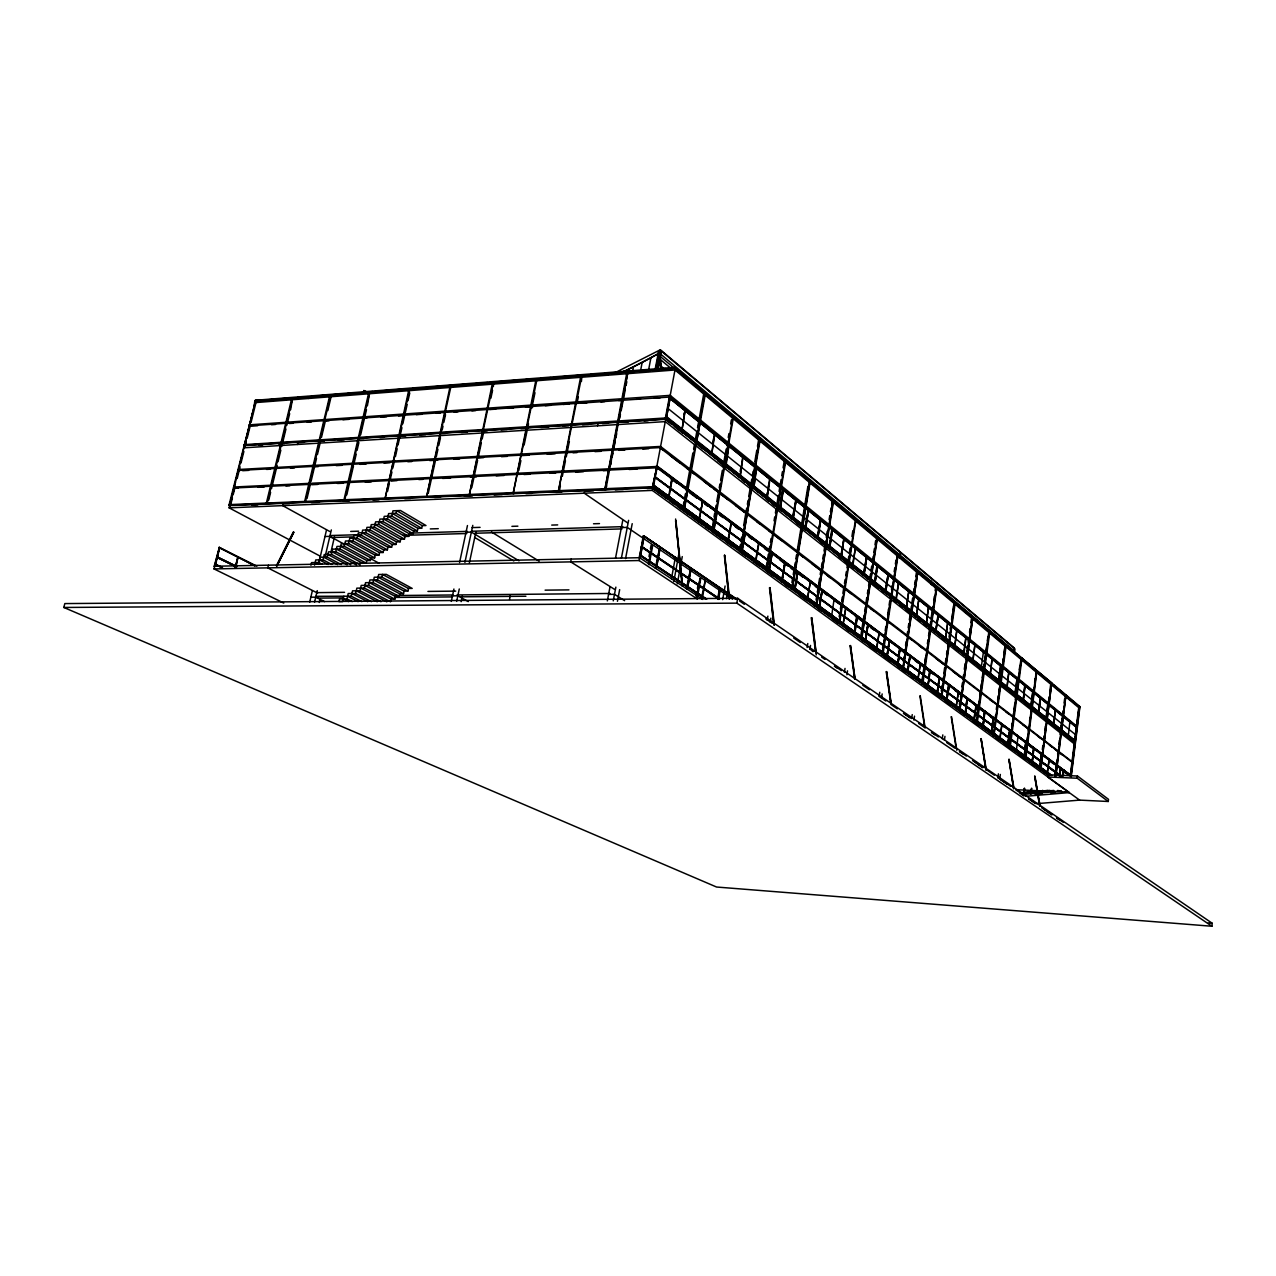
<?xml version="1.0" encoding="UTF-8"?>
<svg xmlns="http://www.w3.org/2000/svg" width="1276" height="1276" viewBox="0 0 1276 1276"><rect width="100%" height="100%" fill="white"/><g stroke="black" fill="none" stroke-linecap="round" stroke-linejoin="round"><path stroke-width="1.5" d="M1211.897 926.248L1212.2 923.25L737.672 598.284L64.837 603.58L63.8 607.456L716.554 887.027L1211.897 926.248L736.826 603.133L63.8 607.456M1108.254 801.487L1108.509 799.35L1077.47 776.015L1047.963 774.787L1047.692 776.988L1079.624 800.116L1108.254 801.487L1077.199 778.216L1047.692 776.988M1077.199 778.216L1077.47 776.015M1062.876 775.696L1063.402 770.018L1063.339 775.712M1063.163 775.585L1063.865 770.034M1068.219 736.731L1069.878 721.977M1070.42 774.484L1078.603 708.563M1053.944 685.34L1079.655 707.079L675.339 368.126L255.551 400.999M1070.708 774.692L1079.289 706.234L1070.963 774.596M1071.027 775.633L657.156 466.059L652.371 487.368L657.156 466.059M677.939 370.152L674.988 367.695L1079.735 706.425L1070.963 776.446L657.012 467.782L233.604 488.022L238.325 488.245M1071.25 776.669L1079.911 706.872L1078.842 706.617L1079.911 706.872M1054.726 775.792L1056.767 764.739M1054.901 775.92L1056.305 764.723M1056.384 763.989L1056.879 760.049M1057.629 754.148L1058.123 750.208M1058.873 744.307L1059.367 740.367M1060.117 734.466L1062.892 716.315M1062.589 714.783L1063.099 710.844M1064.088 702.964L1064.583 699.025M1055.188 775.808L1056.608 764.611M1060.659 732.727L1062.717 716.171L1060.388 730.893L1061.441 730.925M1055.364 775.936L1065.62 695.213M1055.683 775.84L1065.986 694.894L1055.986 776.047M1059.431 777.212L1060.42 767.801L1059.893 777.228M1059.718 777.1L1060.771 768.12M1041.407 753.606L1039.462 768.774L1040.737 768.934M1045.794 719.361L1047.724 704.4M1039.924 768.79L1041.695 753.478M1042.317 749.602L1042.811 745.694M1043.577 739.825L1044.071 735.917M1044.821 730.063L1045.331 726.156M1046.081 720.286L1049.095 696.84M1049.845 690.986L1050.595 685.116M1040.068 768.902L1040.658 769.619L1051.775 682.963L1006.78 645.8M1040.355 769.269L1051.392 683.298M1040.61 769.173L1039.812 769.141L1040.913 769.396L1051.647 683.17M1042.173 793.927L1042.636 790.322M1047.006 774.261L1049.207 759.092L1047.293 774.149M1053.242 725.246L1055.427 710.269L1053.705 725.262M1023.543 793.736L1024.245 788.361M1023.719 793.847L1024.421 788.488M1023.926 795.666L1024.676 788.393M1031.774 763.176L1034.214 747.911M1040.179 698.291L1038.217 713.38L1040.466 698.147M1031.837 788.377L1030.673 793.8L1031.391 788.345M1031.12 793.832L1031.423 790.067M1025.154 685.738L1023.129 701.082L1024.963 685.595M1018.025 736.156L1016.254 751.58M1024.676 685.738L1023.129 701.082M1023.942 757.481L1025.952 742.074M1030.514 707.271L1032.794 691.927L1030.976 707.287M1024.229 757.37L1026.239 741.946M1025.713 750.4L1027.499 736.81M1028.249 730.989L1028.759 727.113M1029.525 721.291L1030.035 717.399M1030.785 711.577L1031.55 705.756M1032.061 701.88L1032.571 697.988M1033.321 692.166L1033.831 688.29M1034.597 682.469L1035.107 678.593M1036.957 671.304L1036.383 670.618L1024.883 758.63L1025.649 757.96M1025.266 758.295L1036.67 670.953M1025.521 758.183L1024.708 758.167L1025.84 758.423L1036.925 670.825M999.698 779.317L1000.352 774.452M1014.659 694.75L1017.004 679.151L1015.138 694.75M1021.677 658.049L1020.864 658.049L1021.996 658.32L1010.209 747.05L1009.061 746.795L1009.587 742.839M1010.369 736.922L1010.895 732.982M1011.677 727.065L1012.203 723.125M1013 717.208L1013.511 713.268M1014.037 709.312L1014.835 703.411M1015.361 699.455L1015.871 695.516M1016.669 689.598L1017.45 683.681M1017.977 679.741L1018.503 675.801M1019.285 669.884L1019.811 665.928M1012.378 749.538L1009.252 747.273L1010.034 746.572M1021.725 658.528L1021.135 657.826L1009.252 747.273M1009.635 746.923L1021.438 658.177M993.908 727.16L994.435 723.237M994.977 719.313L995.503 715.405M996.301 709.52L996.827 705.596M997.625 699.711L998.151 695.787M998.693 691.863L999.22 687.939M1000.017 682.07L1000.815 676.184M1001.341 672.261L1001.867 668.337M1002.665 662.451L1003.207 658.528M1004.005 652.658L1004.531 648.734M993.43 735.135L1005.648 644.954M993.733 735.518L1005.344 644.587L1005.935 645.305M993.829 734.785L993.031 735.486L994.02 735.279L1006.222 645.098L1005.057 644.811L1006.222 645.098M999.587 739.793L1002.011 723.843L999.874 739.665M1008.598 672.723L1006.987 688.322M1006.796 688.163L1008.901 672.58M997.864 777.722L998.39 773.814M982.584 727.432L984.785 711.354M991.93 659.229L990.256 675.084M982.871 727.288L985.088 711.21M990.048 674.924L992.218 659.07M991.165 733.668L993.334 717.718M998.215 681.751L1000.639 665.881L998.693 681.767M991.452 733.54L993.621 717.59M973.843 721.068L976.379 704.719L974.13 720.94M981.148 668.273L983.365 652.291M977.113 714.975L978.995 701.322M979.793 695.468L980.335 691.56M980.877 687.668L981.419 683.761M982.217 677.907L982.759 674.015M983.302 670.107L984.099 664.254M984.913 658.4L986.523 646.693M987.337 640.839L987.879 636.931M979.059 707.861L979.17 707.127M976.634 722.918L989.267 631.237M976.379 723.045L977.225 723.061L989.873 631.381L988.868 631.588L1003.765 644.061M959.392 704.272L959.935 700.38M960.493 696.505L961.035 692.613M961.849 686.791L962.407 682.899M962.949 679.023L963.492 675.132M964.305 669.31L965.135 663.472M965.677 659.596L966.219 655.705M966.777 651.813L967.591 645.991M968.133 642.099L968.675 638.223M969.505 632.386L970.047 628.51M970.861 622.672L971.419 618.796M960.987 694.894L961.801 694.176L960.987 694.894L954.974 690.428M966.315 657.028L967.128 656.295L966.315 657.028L975.677 664.429M968.803 639.356L969.616 638.622L968.803 639.356L964.353 635.751M958.946 710.365L959.807 710.381L972.902 617.153L971.881 617.361L919.932 573.004M959.185 710.238L972.296 616.994M959.807 710.381L972.902 617.153M964.927 714.592L967.224 698.243M965.214 714.448L967.511 698.084M972.663 661.175L974.912 645.05L972.87 661.335M954.799 647.06L956.633 630.647M942.262 738.82L942.82 734.896M944.399 740.271L944.958 736.364M955.852 707.989L958.467 691.337L956.139 707.845M963.428 654.253L965.725 638M966.012 637.825L963.922 654.269M945.293 639.531L947.669 622.975L945.516 639.707M941.289 691.114L942.119 685.308M942.677 681.432L943.219 677.572M943.777 673.696L944.607 667.89M945.165 664.014L945.995 658.209M946.553 654.333L947.111 650.473M947.669 646.597L948.227 642.721M949.057 636.915L949.615 633.04M950.157 629.18L950.716 625.304M951.545 619.498L952.39 613.692M952.933 609.816L953.491 605.94M954.974 602.591L954.352 601.857L955.277 602.384L941.704 697.222L940.763 696.68M948.467 642.945L949.296 642.195L948.467 642.945L951.449 645.289M941.082 697.079L954.671 602.224M954.592 646.884L956.92 630.472M927.492 687.381L930.475 670.442M937.94 615.51L935.515 632.21L938.227 615.319M911.67 718.548L912.244 714.608M917.667 680.236L920.459 662.962L917.954 680.076M928.306 607.711L926.36 624.554M926.121 624.379L928.593 607.52M913.935 720.095L914.509 716.155M922.197 679.295L923.92 667.476M924.781 661.574L925.355 657.634M927.381 643.838L927.955 639.898M928.529 635.958L930.539 622.178M931.113 618.238L932.852 606.419M933.713 600.518L934.287 596.578M935.148 590.66L935.723 586.721L936.775 586.497L921.83 683.761M924.94 667.507L925.052 666.742M922.261 683.378L936.361 586.88M922.006 683.521L922.899 683.537L936.983 587.04L936.105 587.056M902.244 669.533L903.105 668.752L902.244 669.533L905.258 671.734M904.716 652.977L905.577 652.195L904.716 652.977L907.715 655.21M903.328 669.31L902.02 668.991L903.328 669.31L917.97 571.09L916.886 571.313L912.436 566.719M902.674 669.15L917.316 570.93M902.914 669.007L917.97 571.09M916.248 616.563L918.768 599.56L916.487 616.755M897.395 665.498L899.995 648.064M897.666 665.322L900.282 647.889M906.167 608.604L908.735 591.442L906.407 608.78M903.201 661.127L903.775 657.204M904.365 653.28L904.955 649.34M905.545 645.417L906.12 641.493M906.997 635.592L907.587 631.668M908.177 627.744L908.767 623.805M909.341 619.881L910.235 613.979M910.809 610.056L911.399 606.132M911.989 602.192L912.579 598.269M913.153 594.345L914.031 588.443M914.621 584.52L915.211 580.596M915.801 576.656L916.375 572.733M882.529 648.288L883.12 644.364M885.209 630.631L885.799 626.723M887.602 614.952L888.495 609.067M889.085 605.143L889.691 601.219M890.281 597.312L890.887 593.388M891.477 589.464L892.083 585.54M894.173 571.808L894.763 567.884M895.369 563.976L895.959 560.052M894.253 578.283L894.364 577.486M901.653 558.553L897.203 553.943L900.25 556.495M882.29 654.333L897.522 554.326M882.051 654.476L882.96 654.492L898.176 554.502L897.076 554.725M899.325 557.835L899.915 553.928L900.617 554.518M879.164 696.186L879.754 692.262M895.608 600.661L898.511 583.148L896.135 600.661M881.572 697.828L882.163 693.921M876.261 650.122L879.26 632.194L876.532 649.947M885.385 592.16L888.064 574.678L884.858 592.16L885.64 592.351L888.303 574.886L885.64 592.351M860.981 634.81L862.815 623.055M863.421 619.147L864.027 615.223M864.649 611.3L865.256 607.392M865.862 603.468L866.771 597.599M867.393 593.675L867.999 589.767M868.605 585.844L869.211 581.92M869.817 578.012L870.439 574.088M871.045 570.181L871.652 566.257M872.561 560.387L873.183 556.464M873.789 552.556L874.395 548.632M875.001 544.708L875.607 540.801M863.645 641.509L860.742 638.479M864.059 622.13L864.187 621.3M878.67 587.821L869.722 580.755L870.615 579.942M861.061 638.893L876.899 537.052M861.38 639.308L877.346 536.638L876.229 536.877L877.569 537.228L861.747 639.053L860.614 639.292M877.106 566.257L874.921 583.882L877.649 566.241L876.851 566.05L874.124 583.69L874.921 583.882M874.666 583.674L877.394 566.05M844.425 672.308L845.031 668.417M846.897 674.781L847.519 670.841M854.218 634.108L857.041 616.021M854.489 633.917L857.328 615.814M863.708 575.013L866.5 557.213L863.166 575.029L863.964 575.221L866.755 557.421L863.964 575.221M839.161 616.755L839.783 612.831M840.405 608.923L841.028 604.999M841.65 601.092L842.272 597.168M842.894 593.26L843.835 587.391M844.457 583.467L845.079 579.559M845.701 575.635L846.323 571.728M846.945 567.804L847.567 563.896M848.189 559.973L848.811 556.065M849.433 552.141L850.055 548.233M851.921 536.494L852.847 530.609M838.476 623.214L839.385 622.369L838.476 623.214L832.303 618.732M847.95 563.561L848.859 562.716L847.95 563.561L844.919 561.169M838.922 622.8L855.654 518.838L854.729 518.869M855.733 519.444L855.095 518.646M839.624 622.959L838.22 622.624L839.624 622.959L856.1 519.22L854.968 519.46M845.717 607.567L842.83 625.83L846.004 607.36M852.24 566.385L855.367 548.202L852.783 566.385M841.347 557.341L840.533 557.134L843.994 538.982L841.347 557.341L843.707 539.222M807.134 647.474L807.772 643.535M816.066 599.943L816.688 596.036M817.326 592.112L817.964 588.204M818.602 584.28L819.559 578.411M820.197 574.487L820.835 570.579M821.473 566.656L822.111 562.748M822.749 558.824L823.387 554.916M824.025 550.993L825.604 541.199M826.242 537.292L827.199 531.406M829.113 519.667L829.751 515.743M830.389 511.835L831.027 507.912M831.665 504.004L832.287 500.08L833.244 500.048L816.544 606.164L833.707 500.447L832.67 499.857L833.324 500.655M818.251 588.587L819.192 587.726L818.251 588.587L815.252 586.338M828.491 525.584L829.416 524.723L828.491 525.584L831.505 528.025M815.827 605.988L833.005 500.256M809.893 649.356L810.531 645.433M832.096 529.811L829.671 548.106L832.638 529.795L831.808 529.588L828.842 547.898L829.671 548.106M829.4 547.882L832.367 529.572M807.15 599.895L810.499 580.851L807.421 599.672M817.453 538.44L820.484 519.938L816.895 538.456L817.725 538.663L820.755 520.161L817.725 538.663M791.694 588.443L809.606 480.653M792.013 588.874L810.085 480.223L809.383 480.877M792.173 588.013L791.216 588.89L792.428 588.635L810.34 480.845L809.144 481.1L803.035 475.98M805.236 528.774L808.33 510.097L804.662 528.79L805.523 529.014L808.617 510.32L805.523 529.014M792.731 518.901L795.889 500.017L792.173 518.917L793.034 519.125L796.192 500.256L793.034 519.125M791.933 582.382L792.587 578.459M793.241 574.551L793.879 570.627M794.533 566.703L795.187 562.78M795.841 558.872L796.495 554.948M797.149 551.025L807.899 486.347M795.044 570.675L794.246 570.691L795.187 569.814M809.144 481.1L809.287 480.255M767.227 620.072L767.881 616.133M770.194 622.098L770.864 618.174M766.366 565.986L767.035 562.062M767.705 558.138L768.375 554.215M769.045 550.275L769.715 546.351M770.385 542.428L771.055 538.504M774.053 520.831L774.723 516.908M775.393 512.984L776.063 509.06M776.733 505.136L778.408 495.311M779.078 491.388L779.748 487.464M780.418 483.54L781.072 479.616M781.741 475.677L782.411 471.753M783.081 467.829L784.421 459.982L785.394 459.934L766.461 570.101M785.49 460.588L784.836 459.759L789.413 463.603M766.238 570.292L767.211 570.292L785.904 460.365L784.692 460.62L790.801 465.74M782.922 489.984L780.242 509.028L783.48 489.968L782.619 489.745L779.381 508.805L780.242 509.028M779.939 508.789L783.177 489.729M767.275 492.68L766.286 498.453L767.163 498.693L769.906 479.457M767.945 488.836L768.599 484.976M766.86 498.438L769.587 479.202M739.601 548.776L740.287 544.9M740.957 541.04L741.627 537.164M743.653 525.568L746.699 508.167M747.369 504.291L748.039 500.431M748.709 496.555L751.755 479.154M752.425 475.278L753.095 471.418M754.786 461.752L756.812 450.141M757.481 446.281L758.837 438.545L759.826 438.497L740.83 551.088L760.368 438.944L759.38 438.992M739.554 551.36L740.543 550.435L739.554 551.36L745.774 555.873M740.048 550.897L759.603 438.737M743.86 539.684L744.801 534.277M753.893 482.041L754.579 478.149M755.248 474.257L755.934 470.365M756.588 468.675L753.781 488.102L756.269 468.42M736.826 603.133L737.672 598.284M717.622 599.162L719.584 588.045L720.509 588.268L718.563 599.385M728.325 538.488L728.963 534.851M740.112 471.657L740.734 468.085M717.973 599.401L719.935 588.268M718.213 599.162L720.174 588.045M742.951 457.637L740.064 477.256L742.632 457.366M722.695 599.624L725.087 586.003M726.459 598.667L728.181 588.858M696.026 596.179L696.728 592.271M697.43 588.364L698.131 584.456M697.143 594.409L699.934 578.778M696.983 596.179L700.141 578.57M697.19 598.492L700.683 578.953M712.375 530.768L733.046 416.04L732.041 416.104L733.62 416.518L713.172 530.976L712.168 531.007L713.316 520.879M714.002 516.987L714.704 513.111M715.389 509.236L716.091 505.344M716.777 501.468L718.516 491.77M719.217 487.895L719.903 484.003M720.605 480.127L722.328 470.429M723.029 466.553L726.156 449.088M726.841 445.212L727.543 441.321M728.229 437.445L728.931 433.569M730.654 423.871L731.355 419.979M711.864 531.247L712.885 530.306L711.864 531.247L722.631 539.062M701.385 598.747L705.66 578.124L702.326 598.97M715.661 518.838L716.315 515.153M725.438 466.187L728.995 446.329M699.009 519.173L699.695 515.456M700.365 511.74L701.034 508.023M701.704 504.307L702.98 500.559L698.674 521.039M713.013 441.767L713.683 438.115M687.014 588.794L690.794 567.948L686.424 588.81L687.381 589.034L691.145 568.203L687.381 589.034M714.688 434.749L711.641 454.782L714.337 434.462M698.498 426.184L699.216 422.292M683.346 509.666L704.99 392.514L703.969 392.577L697.541 427.651M683.697 510.129L683.011 509.204M685.005 502.585L685.706 498.82M687.477 489.426L686.456 490.399M696.026 442.852L696.186 441.927M698.993 426.28L700.269 422.547M705.118 393.215L704.432 392.37L710.349 397.315M671.431 578.857L675.291 557.787M696.297 443.155L700.014 422.866M673.808 581.553L678.8 554.215M677.285 583.85L682.261 556.591M683.952 501.675L682.532 509.459L684.175 509.874M684.67 497.768L685.387 493.876M686.105 489.984L692.884 452.964M693.602 449.072L694.319 445.18M695.037 441.289L696.824 431.543M648.495 564.375L652.132 544.932M649.101 564.789L652.722 545.346M669.613 491.276L670.315 487.48M671.032 483.684L671.734 479.872M683.936 414.142L685.228 410.378L681.783 431.176L684.989 410.712M655.944 568.155L659.899 546.846L655.322 568.171L656.311 568.41L660.266 547.101L656.311 568.41M702.757 599.449L639.18 557.452L643.854 535.872M1074.823 742.297L665.306 418.656L669.214 397.937L1076.992 727.543M704.527 598.588L639.914 554.932L706.792 599.13M718.93 599.273L641.493 546.495L719.52 598.715M735.566 599.226L643.535 535.729L736.156 598.683M656.358 466.234L657.331 466.49L653.073 488.309L652.658 486.682L229.489 504.626L230.238 505.025M1049.733 774.644L653.089 484.912L1051.791 775.425M1060.101 775.872L654.652 476.634L1062.158 776.653M238.213 469.807L238.006 470.637L238.181 469.504L660.234 446.44L659.915 447.748L1072.606 762.617M245.088 445.053L244.338 444.622L665.594 417.97L665.274 419.294L671.256 424.015M665.913 416.821L1075.333 740.862L666.024 416.247M667.555 408.145L1075.7 734.785M669.9 398.319L1076.609 727.543M249.251 425.163L249.059 425.993L249.235 424.844L669.852 395.369L669.533 396.676L1076.577 726.746M255.79 401.382L255.312 400.281L675.132 367.297L674.813 368.62L675.674 368.557M697.27 598.97L639.116 560.531L643.232 535.888M1017.307 789.764L1068.778 792.125L652.323 490.399L675.339 368.126M643.423 536.319L644.236 536.143L640.169 557.692L644.045 535.713M245.04 445.436L244.147 445.228L666.279 418.911L670.012 397.761M660.649 448.067L660.968 446.76L660.091 446.807M669.709 395.735L670.57 395.688L670.267 396.995L248.995 425.833L257.656 425.721M675.546 368.939L675.849 367.632M648.974 556.623L649.707 552.731M650.425 548.84L651.159 544.964M617.44 601.283L619.658 589.64M625.559 558.601L632.21 523.67M648.32 371.364L650.935 357.743L659.772 352.894L660.362 349.752L1013.989 647.777M607.328 600.9L609.944 587.215M615.51 558.186L622.72 520.528M654.971 370.104L658.623 351.442L661.51 351.203L1014.978 648.958L1014.659 651.302L660.92 354.345L658.017 354.584M655.561 370.263L658.926 352.67L659.963 352.575M656.614 370.184L660.107 352.367L658.336 352.511L659.421 353.42M613.246 600.868L615.861 587.135M621.412 558.075L628.605 520.337M657.634 368.764L658.368 364.856M658.209 368.908L661.51 351.203M640.68 370.136L642.163 362.384L659.772 352.894M604.76 489.777L627.058 371.619L627.696 372.129M604.936 489.521L627.888 371.842M606.531 485.869L605.781 489.729L628.063 371.539L628.701 372.05M610.662 464.655L611.411 460.795M612.161 456.936L612.911 453.076M613.676 449.216L615.176 441.496M615.925 437.652L616.675 433.792M619.689 418.353L620.439 414.493M621.189 410.633L625.32 389.419M626.069 385.559L626.819 381.699M632.721 370.694L633.486 366.818L650.935 357.743M571.265 558.984L570.691 561.871L614.617 589.384M584.839 490.367L584.264 493.206L627.345 522.697M597.599 425.833L598.141 423.058M607.599 375.224L607.966 373.405M558.25 491.723L580.979 375.24L581.633 375.734M558.409 491.483L581.952 375.16L581.425 381.46M559.622 489.761L560.403 485.885M562.349 476.219L565.459 460.748M566.241 456.888L569.367 441.416M577.534 400.808L578.315 396.932M509.523 599.401L510.32 595.525M513.08 493.637L536.175 378.749L537.786 379.163M513.207 493.381L537.132 378.669M518.869 470.318L520.879 460.62M524.101 445.101L528.535 423.776M531.757 408.256L534.979 392.737M456.649 601.363L459.28 588.97M464.911 562.429L472.79 525.361M461.146 601.666L462.375 595.844M469.377 562.828L475.948 531.773M469.169 495.471L492.632 382.162L503.51 381.333M469.281 495.232L493.557 382.082L493.397 386.469M471.769 487.655L477.591 460.413M478.42 456.521L481.339 442.9M482.168 439.008L483.827 431.224M490.909 398.144L492.568 390.36M451.289 601.395L453.921 589.018M459.567 562.541L467.463 525.537M428.242 493.397L435.403 460.764M436.248 456.92L437.939 449.248M438.785 445.404L440.475 437.716M442.166 430.044L442.995 426.2M443.841 422.356L445.531 414.684M407.857 591.091L408.432 588.459L382.465 574.423L381.859 577.103L407.857 591.091L404.093 591.139L378.079 577.167M421.654 528.264L422.228 525.664L396.724 510.671L396.134 513.319L421.654 528.264L417.922 528.376L392.37 513.446M364.952 585.365L391.142 599.162L394.858 599.13L395.448 596.482L369.322 582.638M379.323 521.74L405.034 536.494L408.751 536.383L409.309 533.783L383.661 518.981M395.448 596.482L399.181 596.45L399.771 593.818L373.693 579.91M409.309 533.783L413.041 533.671L413.615 531.087L388.016 516.222M399.771 593.818L403.519 593.771L404.093 591.139M413.615 531.087L417.348 530.976L417.922 528.376M426.487 497.273L450.284 385.48L450.97 385.958M426.583 497.034L451.178 385.416L451.863 385.894M362.049 532.73L387.952 547.245L391.636 547.149L392.211 544.565L366.356 529.987M392.211 544.565L395.895 544.453L396.469 541.869L370.678 527.243M396.469 541.869L400.17 541.774L400.744 539.19L375 524.5M391.142 599.162L390.552 601.793L364.362 588.045L356.865 588.14L355.653 593.484L371.428 601.65M400.744 539.19L404.46 539.078L405.034 536.494M349.177 540.912L375.224 555.251L378.876 555.172L379.466 552.588L353.452 538.201M399.181 596.45L373.086 582.59L374.299 577.231L381.859 577.103M413.041 533.671L387.425 518.854L388.606 513.59L396.134 513.319M379.466 552.588L383.119 552.492L383.709 549.908L357.743 535.457M403.519 593.771L377.473 579.846L378.669 574.487L386.261 574.36L412.196 588.411L408.432 588.459M417.348 530.976L391.78 516.078L392.96 510.815L400.505 510.528L425.977 525.537L422.228 525.664M383.709 549.908L387.378 549.828L387.952 547.245M395.895 544.453L370.072 529.875L371.268 524.627L378.733 524.372L404.46 539.078M380.998 601.714L359.991 590.756L361.204 585.413L368.716 585.317L394.858 599.13M340.628 546.351L366.77 560.579L366.196 563.147L340.022 548.967L332.701 549.159L331.505 554.39L350.772 564.694M400.17 541.774L374.394 527.132L375.591 521.868L383.071 521.613L408.751 536.383M366.77 560.579L370.407 560.499L370.997 557.915L344.887 543.64M384.969 499.012L409.07 388.717L410.633 389.116M364.362 588.045L365.558 582.685L373.086 582.59M378.733 524.372L379.913 519.109L387.425 518.854M385.049 498.788L409.947 388.638M387.585 491.276L389.339 483.556M390.201 479.712L391.939 471.992M392.817 468.132L394.555 460.429M395.416 456.569L397.155 448.865M398.032 445.005L401.94 427.667M402.817 423.807L404.556 416.104M405.417 412.244L407.156 404.54M408.033 400.68L409.771 392.976M370.997 557.915L374.65 557.835L375.224 555.251M368.716 585.317L369.928 579.958L377.473 579.846M383.071 521.613L384.251 516.349L391.78 516.078M343.866 596.259L342.638 601.602L338.938 601.618L339.544 598.954L346.976 598.891L352.256 601.602M383.119 552.492L357.152 538.089L358.349 532.842L365.765 532.618L391.636 547.149M346.976 598.891L348.189 593.547L355.653 593.484M387.378 549.828L361.443 535.346L362.639 530.114L370.072 529.875M361.842 601.618L351.299 596.195L352.527 590.852L359.991 590.756M365.765 532.618L366.946 527.371L374.394 527.132M370.407 560.499L344.297 546.256L345.493 541.024L352.862 540.817L378.876 555.172M374.65 557.835L348.571 543.544L349.768 538.297L357.152 538.089M352.862 540.817L354.058 535.569L361.443 535.346M341.282 564.55L327.246 557.086L328.458 551.87L335.748 551.679L360.231 564.869M319.255 602.479L320.148 598.619M330.899 552.269L334.471 536.813M344.584 500.718L343.85 500.304L368.955 391.86L369.673 392.322M344.648 500.495L369.801 391.796L367.376 405.8M346.785 494.865L353.5 465.836M354.393 461.96L356.195 454.208M357.089 450.332L358.875 442.597M360.661 434.845L366.483 409.676M335.748 551.679L336.96 546.447L344.297 546.256M340.022 548.967L341.218 543.736L348.571 543.544M314.55 565.156L315.762 559.941L323.003 559.781L331.792 564.439M322.302 564.327L318.777 562.477L319.989 557.245L327.246 557.086M309.653 602.32L312.365 590.676M319.112 561.727L326.481 530.082M323.003 559.781L324.216 554.566L331.505 554.39M314.534 602.272L317.245 590.613M325.316 555.81L331.329 529.923M310.945 565.236L311.551 562.62L318.777 562.477M305.283 502.377L304.533 501.962L329.91 394.922L330.628 395.369M305.331 502.138L330.739 394.858L331.441 395.305M307.022 498.517L310.18 485.135M311.089 481.307L316.512 458.371M317.421 454.559L320.595 441.177M321.488 437.349L325.571 420.155M327.82 410.601L330.994 397.219M268.407 565.252L267.769 567.868L317.58 593.069M283.32 503.079L282.698 505.647L329.83 531.534M297.372 444.495L297.978 441.975M308.409 398.479L308.808 396.82M267.003 503.972L266.253 503.573L291.869 397.905L292.587 398.351M267.035 503.765L292.667 397.841L281.789 398.702M268.742 500.096L270.608 492.424M271.533 488.58L277.115 465.517M278.04 461.689L280.832 450.157M281.773 446.313L285.952 429.023M286.877 425.179L289.668 413.647M290.609 409.819L292.667 397.841M236.156 566.4L237.974 557.134M234.8 568.059L237.99 556.894L235.262 568.043M234.321 486.762L229.999 506.03L228.978 505.152L255.583 400.744L256.316 401.19L251.053 422.436M640.169 557.692L214.193 566.257L219.297 547.484M234.561 486.635L229.967 505.743M244.163 445.771L249.33 426.934M283.75 603.054L214.017 568.921L219.552 547.34L214.639 566.48M320.404 556.272L229.122 507.848L255.583 400.744M229.728 505.551L235.454 482.376M236.411 478.5L237.846 472.71M240.239 463.06L241.674 457.255M244.067 447.605L249.314 426.359M250.271 422.5L253.142 410.904M254.099 407.044L254.801 400.808M244.817 445.723L249.091 427.061M232.423 497.784L230.509 505.519L229.76 505.121M233.38 493.924L234.816 488.118M237.208 478.468L240.063 466.872M241.02 463.013L243.891 451.417M244.848 447.557L246.284 441.751M247.241 437.891L250.112 426.296M1071.346 776.031L656.327 466.856M276.429 565.746L293.305 532.044M276.972 566.018L293.863 532.315M660.362 349.752L614.091 373.214M642.163 362.384L624.857 371.045L633.486 366.818M675.961 520.64L682.516 585.796L675.562 520.783M1020.002 792.859L1047.787 790.482M1020.146 792.954L1049.925 790.402M1021.98 793.082L1053.896 790.466M1021.853 794.517L1061.568 791.136L1057.501 790.482M1035.187 794.358L1041.264 793.943M1051.025 793.002L1055.124 792.779M1025.537 796.304L1069.24 792.603L1065.332 791.902M1036.048 803.72L1079.624 800.116M255.328 400.616L255.806 401.701L255.072 401.27L674.924 368.413M260.001 400.409L255.312 400.281M265.95 399.946L275.839 399.181M297.627 397.474L307.516 396.692M313.449 396.23L325.332 395.289M329.288 394.986L339.193 394.204M347.12 393.582L357.009 392.817M362.958 392.354L372.847 391.572M378.797 391.11L388.686 390.328M394.635 389.866L404.524 389.084M412.451 388.462L422.34 387.697M428.289 387.218L438.178 386.453M444.128 385.99L454.017 385.208M459.966 384.746L469.855 383.964M475.804 383.502L487.671 382.577M509.459 380.854L519.348 380.089M525.297 379.626L535.186 378.844M541.136 378.382L551.025 377.6M558.952 376.978L568.841 376.213M574.79 375.734L584.679 374.969M590.629 374.506L600.518 373.724M606.467 373.262L616.356 372.48M622.305 372.018L632.194 371.236M640.121 370.614L648.033 369.992M655.96 369.37L665.849 368.604M671.798 368.142L675.754 367.823L675.132 367.297M269.667 400.616L275.6 400.154M285.505 399.388L291.438 398.925M303.321 398L307.277 397.681M319.159 396.756L323.115 396.453M334.998 395.528L340.931 395.066M350.836 394.284L356.77 393.821M368.652 392.896L372.624 392.593M384.491 391.668L388.462 391.349M400.329 390.424L404.301 390.121M416.167 389.18L422.117 388.717M434 387.792L437.955 387.489M451.816 386.405L455.771 386.102M465.676 385.32L469.632 385.017M481.515 384.092L487.448 383.629M497.353 382.848L503.286 382.385M515.169 381.46L519.125 381.157M531.007 380.232L536.957 379.754M548.824 378.828L552.795 378.525M562.684 377.76L568.633 377.281M580.5 376.356L584.472 376.053M596.339 375.128L602.288 374.666M612.193 373.884L618.126 373.421M630.009 372.496L633.965 372.193M645.847 371.268L649.803 370.949M661.686 370.024L667.619 369.561M255.152 402.626L674.988 369.992L1079.209 708.052M271.549 424.749L275.52 424.477M289.397 423.504L293.368 423.233M307.261 422.26L311.216 421.989M325.109 421.016L329.08 420.745M342.957 419.772L348.906 419.357M362.799 418.4L366.77 418.113M380.647 417.156L386.596 416.742M398.495 415.912L404.46 415.498M416.359 414.668L422.308 414.253M436.185 413.296L440.156 413.009M454.049 412.052L458.004 411.765M471.897 410.808L475.868 410.521M489.745 409.564L495.694 409.149M507.609 408.32L513.558 407.905M525.457 407.076L533.384 406.518M545.299 405.688L551.248 405.289M563.147 404.46L569.096 404.045M580.995 403.216L586.944 402.801M600.837 401.828L604.808 401.557M618.685 400.584L622.656 400.313M636.549 399.34L640.504 399.069M654.397 398.096L660.346 397.681M669.39 398.351L670.187 398.192L666.008 419.613L665.37 419.102M665.45 418.337L1074.695 741.898M258.741 445.165L262.712 444.925M278.615 443.92L284.564 443.554M298.472 442.676L304.438 442.293M320.324 441.305L324.295 441.049M338.204 440.172L344.169 439.805M360.055 438.8L364.043 438.561M379.929 437.556L383.901 437.317M399.803 436.312L405.752 435.945M419.66 435.068L425.626 434.685M441.512 433.696L445.483 433.441M461.386 432.452L467.335 432.07M483.237 431.081L487.209 430.825M501.117 429.948L507.082 429.581M520.975 428.704L526.94 428.337M540.849 427.46L548.792 426.966M562.7 426.088L568.665 425.721M582.574 424.844L588.523 424.461M602.432 423.6L608.397 423.217M624.283 422.228L628.255 421.973M644.157 420.984L648.128 420.729M243.971 447.812L665.259 421.622L1074.727 744.227M699.392 419.836L702.215 423.169M695.165 442.9L696.903 443.123M727.687 442.804L730.526 446.137M242.663 470.7L248.629 470.381M266.556 469.409L270.528 469.185M290.434 468.117L294.421 467.893M312.333 466.92L318.298 466.601M336.21 465.628L342.191 465.309M360.103 464.336L366.068 464.017M383.98 463.044L389.962 462.725M407.873 461.752L411.845 461.545M429.757 460.572L437.732 460.142M453.65 459.28L459.615 458.961M477.527 457.988L483.508 457.653M501.42 456.696L507.385 456.361M521.326 455.612L529.285 455.181M547.197 454.208L555.156 453.777M573.068 452.805L577.055 452.597M594.967 451.624L600.932 451.305M618.86 450.332L624.825 450.013M642.737 449.04L648.702 448.721M728.66 446.058L726.028 466.155M233.843 487.017L656.454 466.506L1070.628 775.617M723.811 464.48L724.64 464.432L723.651 465.389M258.151 487.288L264.1 487.001M285.92 485.949L289.891 485.757M311.711 484.72L317.66 484.433M337.502 483.476L343.451 483.189M365.271 482.137L371.22 481.85M391.062 480.908L397.011 480.621M418.831 479.569L422.803 479.377M442.644 478.42L450.572 478.037M470.413 477.096L476.363 476.809M496.205 475.852L504.132 475.47M523.973 474.512L529.923 474.225M549.765 473.284L555.714 472.997M575.54 472.04L583.483 471.657M603.325 470.7L607.28 470.525M629.1 469.472L637.043 469.09M754.658 464.703L755.488 464.671L754.515 465.58M690.236 469.823L690.906 470.716L687.046 468.467M654.54 477.208L1060.5 775.888M672.085 477.974L668.193 498.884M672.452 478.245L668.576 499.155M652.993 485.486L1050.132 774.66M652.514 487.033L653.392 487.001M228.978 505.152L230.19 505.44M266.253 503.573L267.816 503.94M304.533 501.962L306.112 502.329M343.85 500.304L345.445 500.686M384.251 498.597L385.846 498.98M425.769 496.842L427.396 497.225M468.467 495.04L470.094 495.439M512.394 493.174L514.037 493.589M557.58 491.276L559.239 491.691M604.106 489.314L605.111 489.266M650.951 487.576L229.297 505.216M229.249 505.631L652.435 487.847M251.851 505.121L257.8 504.865M283.623 503.781L289.588 503.541M311.44 502.616L319.383 502.297M343.212 501.293L349.177 501.037M373.007 500.048L378.972 499.793M404.795 498.709L410.744 498.469M434.59 497.465L440.539 497.209M464.384 496.22L472.327 495.885M494.179 494.976L502.122 494.641M525.951 493.637L531.917 493.381M555.746 492.392L561.711 492.137M585.54 491.148L593.484 490.813M615.335 489.888L623.278 489.569M647.123 488.564L653.073 488.309M750.958 485.949L751.628 486.794L747.784 484.449M229.122 507.848L652.323 490.399M686.632 489.458L688.019 489.394M687.78 489.697L683.984 510.368M718.93 491.77L719.6 492.648L714.241 489.218M702.725 500.846L699.025 521.294M776.893 506.444L777.706 506.412L776.733 507.322M805.06 505.615L805.858 505.583M682.835 510.145L684.223 510.081L705.58 393.008L704.272 393.279L699.248 389.116M805.714 506.444L801.838 503.972M715.485 510.99L716.33 510.958L715.326 511.915M716.968 511.485L713.364 531.709M717.319 511.724L713.699 531.964M746.3 512.681L747.13 512.649L746.141 513.574M350.709 531.438L358.668 531.183M430.315 528.918L438.274 528.679M472.104 527.61L480.079 527.355M511.915 526.35L517.881 526.159M551.726 525.09L557.692 524.899M593.515 523.766L599.481 523.591M731.212 522.107L727.687 542.125M731.547 522.347L728.022 542.364M329.99 535.553L359.88 534.644M409.676 533.129L467.447 531.374M471.434 531.263L622.847 526.653M324.997 536.494L329.846 536.351L343.834 543.991M466.027 532.251L471.37 532.092L519.029 560.85M621.38 527.578L627.266 527.403L732.663 599.194M331.505 537.531L353.388 536.877M403.136 535.394L466.809 533.512M474.768 533.272L622.002 528.902M802.46 526.015L801.519 526.892L802.333 526.876M711.577 530.577L713.172 530.976M743.015 531.518L743.844 531.486L742.855 532.411M745.12 532.475L741.675 552.285M745.439 532.73L741.994 552.524M772.427 532.65L773.096 533.512L769.205 531.183M758.694 542.619L755.328 562.222M759.013 542.842L755.647 562.445M641.397 547.085L719.425 599.257M851.204 543.082L851.076 543.895M825.381 544.788L825.237 545.618M740.271 550.674L739.267 550.706L740.83 551.088M769.284 551.104L770.098 551.088L769.141 551.982M797.388 551.726L798.202 551.71M215.293 564.566L220.652 567.198M639.802 555.523L705.022 598.588M797.245 552.588L798.058 552.572M214.193 566.257L215.102 566.464L219.743 547.707L254.61 565.778M214.017 568.921L639.116 560.531M766.126 569.654L766.94 569.654L765.967 570.547M765.696 569.909L767.211 570.292M316.735 592.638L344.536 592.335M427.939 591.426L455.739 591.123M545.107 590.15L568.952 589.879M315.874 596.307L351.299 596.195M395.385 595.541L453.028 594.983M456.999 594.951L610.072 593.468M310.85 597.2L315.714 597.152L324.598 601.618M452.47 595.86L457.829 595.812L468.292 601.602M608.572 594.393L614.49 594.345L624.618 600.645M317.453 598.125L343.26 597.886M394.874 597.423L452.454 596.897M460.397 596.833L525.903 596.243M913.552 593.691L914.19 594.457L908.831 590.724M733.764 597.726L734.673 597.95M891.477 596.45L891.366 597.248M834.153 598.923L831.473 617.169M866.835 604.218L866.707 605.031M841.378 604.872L842.032 605.701L835.126 601.14M815.492 605.574L815.364 606.419M815.109 605.813L816.05 605.813M815.587 606.18L816.544 606.164M933.346 610.008L929.662 607.615M910.777 612.305L910.665 613.086M938.45 615.51L935.802 632.019M887.857 620.295L887.729 621.093M951.162 624.219L951.051 624.953M988.98 630.87L976.22 723.285M988.677 631.094L989.522 631.094M907.284 635.719L907.172 636.501M885.305 637.075L881.525 634.81M885.177 637.872L887.538 640.201M860.375 638.734L861.507 638.479M1013.415 650.25L1013.926 649.978M1013.24 650.345L1014.101 649.899M927.429 650.553L927.301 651.318M881.62 654.173L882.96 654.492M881.86 654.732L897.953 553.928L897.283 554.518M945.341 664.796L945.229 665.562M1037.228 671.096L1036.431 671.08M963.284 678.513L963.189 679.263M1000.751 683.697L997.034 681.304M921.607 683.234L922.676 683.011M1016.701 696.313L1010.209 691.704M1040.642 698.291L1038.696 713.38M1048.186 704.416L1046.097 719.233M976.092 704.862L973.636 720.924M958.882 709.855L965.119 715.214M958.579 710.094L959.44 710.126M976.028 722.79L977.225 723.061M1076.657 726.092L670.57 395.688M1061.361 731.595L1057.82 729.314M1009.061 746.795L1010.209 747.05M1041.87 753.622L1039.749 768.662M1072.223 761.772L660.968 446.76M1057.102 765.297L1059.574 767.594M1208.244 922.947L1212.2 923.25M366.675 391.764L363.692 390.488L367.025 392.673M222.55 567.565L215.022 564.056L222.168 567.581M236.842 566.464L216.84 556.719L234.656 565.587M236.714 566.975L216.713 557.229L234.545 566.097M219.153 547.356L256.891 566.161M218.834 547.5L254.993 565.762M343.26 598.923L348.539 601.618M347.582 596.227L358.125 601.65M351.905 593.515L367.711 601.682M356.259 590.804L377.281 601.746M315.156 562.541L318.681 564.391M360.598 588.092L386.835 601.825M319.383 559.861L328.187 564.502M323.61 557.165L337.661 564.63M327.852 554.47L347.136 564.774M332.111 551.774L356.61 564.933M336.354 549.063L362.559 563.226M370.072 558.33L378.812 563.099M238.676 470.908L237.942 470.493L660.011 447.589L662.93 450.061M244.832 446.042L244.099 445.611L666.136 419.23L1075.253 742.584L1069.974 738.9M474.56 537.371L513.813 560.962M491.515 532.012L539.11 561.137M639.914 554.932L706.282 599.13M641.493 546.495L719.026 598.715M739.442 600.916L744.371 604.298M765.76 618.908L772.331 623.406M793.72 638.032L800.291 642.53M810.164 649.261L813.45 651.51M821.68 657.14L824.966 659.389M834.823 666.136L841.41 670.634M862.783 685.244L869.371 689.742M879.228 696.489L885.815 700.987M890.744 704.352L897.331 708.85M903.902 713.348L910.49 717.846M918.704 723.476L925.291 727.974M931.863 732.472L938.45 736.97M946.664 742.584L954.895 748.199M959.823 751.58L966.395 756.078M974.625 761.692L982.855 767.323M987.783 770.688L994.355 775.186M997.657 777.435L1010.815 786.431M1015.744 789.812L1023.958 795.426M1028.903 798.792L1035.474 803.29M1043.704 808.92L1051.918 814.535M1056.863 817.916L1063.434 822.414M643.535 535.729L735.662 598.683M812.956 651.43L812.397 651.43M834.36 666.136L837.662 668.385M903.456 713.348L910.043 717.846M931.432 732.456L934.718 734.705M959.392 751.564L962.694 753.813M972.567 760.56L979.139 765.058M1000.528 779.668L1007.115 784.166M1028.488 798.776L1035.075 803.274M1041.663 807.772L1048.234 812.27M1056.464 817.884L1059.75 820.133M643.933 536.303L736.061 599.226M977.847 764.388L982.791 767.753M1020.625 793.608L1023.91 795.841M1046.942 811.584L1051.871 814.949M792.428 588.635L791.471 588.635M941.704 697.222L954.416 602.384M994.02 735.279L993.191 735.247M652.865 487.496L1049.111 775.633M1047.931 774.915L652.339 488.006L666.79 498.501M669.996 500.83L674.813 504.323M678.019 506.652L688.944 514.595M692.007 516.812L702.709 524.58M705.756 526.813L708.818 529.03M725.709 541.295L731.866 545.777M753.542 561.52L759.762 566.034M767.546 571.696L773.862 576.274M784.899 584.296L788.058 586.593M799.27 594.728L807.309 600.581M818.442 608.668L821.521 610.901M846.387 628.956L849.545 631.253M869.722 645.911L877.298 651.43M883.423 655.864L891.27 661.558M897.538 666.12L900.681 668.401M911.287 676.105L914.302 678.29M924.972 686.041L928.115 688.322M931.241 690.603L940.667 697.446M945.197 700.731L951.226 705.118M973.062 720.972L979.282 725.502M995.982 737.64L998.933 739.777M1004.818 744.052L1007.769 746.205M1018.631 754.084L1024.883 758.63M1032.428 764.117L1035.458 766.302M654.7 486.076L1051.392 775.409M652.658 486.682L1049.478 775.298M654.652 476.634L1061.76 776.637M656.885 468.132L656.646 466.091L1070.692 775.218M670.506 478.516L676.886 483.269M689.503 492.664L697.095 498.326M704.687 503.988L707.733 506.253M719.919 515.329L722.982 517.609M735.215 526.717L738.262 528.998M749.044 537.021L752.138 539.317M764.499 548.536L767.594 550.833M780.115 560.164L787.962 566.018M791.104 568.346L794.246 570.691M795.745 571.808L803.242 577.406M824.392 593.149L827.454 595.429M855.414 616.26L863.294 622.13M870.838 627.744L873.853 629.993M900.027 649.5L903.153 651.813M915.211 660.808L918.21 663.041M921.208 665.274L924.207 667.507M925.77 668.672L933.585 674.478M975.199 705.484L978.357 707.845M979.872 708.977L982.919 711.242M990.527 716.905L993.573 719.17M1000.958 724.672L1003.893 726.857M1029.812 746.173L1032.81 748.406M1050.547 761.612L1053.466 763.782M1061.042 769.428L1068.841 775.25M709.408 506.46L712.455 508.725M720.079 514.419L723.141 516.7M800.387 574.312L803.386 576.545M890.792 641.716L893.902 644.045M981.499 709.376L984.546 711.641M1067.374 773.415L1070.484 775.744M670.474 455.803L679.502 462.71M691.576 471.913L694.591 474.225M703.65 481.148L711.21 486.906M720.286 493.844L727.894 499.65M735.502 505.455L744.626 512.41M756.907 521.788L759.986 524.133M773.83 534.724L781.646 540.673M800.243 554.869L803.226 557.149M812.19 563.992L819.655 569.686M827.247 575.492L830.293 577.821M839.448 584.807L851.858 594.265M870.455 608.477L873.454 610.757M882.466 617.648L890.09 623.454M908.672 637.633L911.654 639.914M919.119 645.608L922.101 647.889M935.898 658.432L943.682 664.365M952.709 671.272L960.19 676.982M989.57 699.392L992.6 701.704M1005.903 711.864L1008.822 714.097M1022.507 724.545L1028.711 729.282M1037.707 736.14L1040.69 738.421M1049.478 745.136L1052.365 747.337M1055.268 749.554L1058.155 751.755M1059.702 752.952L1062.812 755.312M674.238 426.375L683.218 433.457M698.163 445.26L702.661 448.817M717.654 460.652L726.666 467.766M741.755 479.68L744.769 482.073M766.063 498.884L769.109 501.293M772.155 503.701L775.218 506.109M778.28 508.534L781.39 510.99M796.878 523.224L805.969 530.401M820.787 542.109L823.754 544.453M826.752 546.814L829.783 549.206M838.874 556.384L841.889 558.776M851.06 566.018L854.17 568.474M881.652 590.182L884.635 592.527M893.694 599.688L896.773 602.112M899.867 604.553L902.945 606.993M906.04 609.434L909.118 611.874M918.082 618.94L921.049 621.284M923.999 623.629L926.966 625.958M942.294 638.064L945.388 640.504M954.416 647.634L957.399 649.994M978.804 666.901L981.93 669.374M984.992 671.798L988.007 674.175M1002.952 685.978L1005.855 688.274M1028.36 706.027L1031.439 708.467M1034.405 710.812L1041.854 716.697M1052.078 724.768L1054.949 727.033M931.592 628.765L939.311 634.874M625.703 371.268L624.012 370.822L624.666 371.348M672.5 399.085L675.467 401.493M679.933 405.114L682.899 407.522M685.866 409.915L688.833 412.323M693.299 415.944L696.265 418.353M706.681 426.79L709.647 429.215M720.079 437.668L723.061 440.076M733.525 448.562L736.523 451.002M747.018 459.504L757.545 468.053M760.576 470.509L763.606 472.965M774.213 481.562L777.259 484.035M794.15 497.72L797.229 500.224M807.867 508.853L810.818 511.245M815.236 514.834L818.187 517.211M821.138 519.603L824.073 521.996M834.52 530.465L837.534 532.905M842.048 536.574L845.063 539.014M861.906 552.668L865 555.172M875.687 563.848L878.654 566.257M881.62 568.665L886.07 572.27M890.52 575.875L893.503 578.283M916.391 596.849L919.342 599.241M937.222 613.74L940.3 616.244M943.363 618.732L946.441 621.221M956.968 629.754L959.919 632.162M970.223 640.504L973.078 642.817M977.336 646.278L980.191 648.591M990.383 656.853L993.382 659.293M997.88 662.93L1000.862 665.354M1011.039 673.6L1013.926 675.945M1038.042 695.5L1041.009 697.908M1045.459 701.513L1048.409 703.905M1058.442 712.04L1061.297 714.353M1064.264 716.761L1068.873 720.509M1071.952 722.998L1075.03 725.502M658.575 364.091L664.684 369.163M661.064 357.152L680.714 373.549M683.984 376.324L688.067 379.722M691.624 382.72L696.903 387.122M706.888 395.512L711.657 399.468M714.528 401.908L720.525 406.885M722.168 408.304L727.91 413.073M729.808 414.7L735.311 419.278M741.26 424.254L744.243 426.742M748.693 430.49L751.676 432.979M756.142 436.711L759.108 439.199L760.081 438.29L759.268 438.322L781.821 457.239M763.622 442.979L766.637 445.499M771.151 449.28L774.165 451.8M795.379 469.584L798.441 472.136M810.611 482.312L814.997 485.996M817.916 488.437L822.302 492.121M835.525 503.191L838.523 505.695M843.005 509.443L845.988 511.947M850.47 515.711L853.469 518.215M857.823 521.868L862.129 525.457M866.42 529.062L869.291 531.454M886.772 546.096L894.141 552.269M904.7 561.105L909.278 564.933M912.324 567.485L916.886 571.313M921.288 574.997L924.223 577.454M937.461 588.539L940.508 591.091M945.101 594.935L948.148 597.487M966.012 612.448L971.881 617.361M976.14 620.918L978.963 623.294M984.625 628.031L987.465 630.408M1006.684 646.501L1010.991 650.106M1016.733 654.923L1021.039 658.528M1031.726 667.46L1036.287 671.288M1039.238 673.76L1051.025 683.633M1055.284 687.206L1058.139 689.582M1067.996 697.844L1074.886 703.602M659.931 359.178L670.634 368.11M682.357 373.868L702.964 391.142M713.3 399.803L717.734 403.503M722.152 407.219L726.586 410.936M729.537 413.408L757.784 437.078M792.476 466.171L797.053 470.015M800.116 472.567L813.673 483.923M816.592 486.379L860.822 523.447M865.112 527.052L892.785 550.243M903.296 559.063L907.874 562.891M974.816 619.004L1003.861 643.343M660.107 352.367L661.191 353.277M1034.964 776.223L1040.068 805.794M1034.772 776.382L1039.749 805.874M1034.661 776.302L1039.637 805.794M1009.109 759.236L1014.037 788.568M1013.718 788.664L1008.917 759.411L1013.591 788.568M981.212 738.597L986.332 770.018M985.997 770.114L981.021 738.772L985.55 768.056M930.746 580.771L931.352 584.711M951.529 716.665L956.809 750.256M951.194 716.761L956.155 748.374M920.267 695.867L925.036 727.368M919.916 695.962L924.685 727.464M886.708 671.654L891.095 702.996M886.533 671.543L890.935 702.885M886.182 671.654L890.744 703.108M850.582 645.64L855.016 678.928L850.406 645.512M850.039 645.64L854.649 679.039M811.807 617.744L816.225 653.025M811.616 617.6L816.273 654.843M811.233 617.728L815.396 651.047M770.05 587.71L774.404 625.065M769.843 587.566L774.022 625.192M769.46 587.694L773.575 623.087M724.752 555.156L729.633 598.763M724.577 555.459L729.234 598.891M724.353 555.299L729.011 598.731M659.931 355.206L661.51 369.195M659.772 355.573L661.112 369.354M675.61 518.997L682.086 585.939M659.533 355.366L660.872 369.147M1033.56 747.752L1032.236 763.192L1033.56 747.752M1025.776 741.93L1024.421 757.513L1025.776 741.93M1009.747 729.984L1007.657 745.663L1009.747 729.984M1009.938 730.127L1007.849 745.79L1009.938 730.127M984.593 711.195L983.078 727.448L984.593 711.195M993.127 717.575L991.659 733.684L993.127 717.575M967.001 698.084L965.438 714.608L967.001 698.084M949.456 684.622L946.585 701.258L949.456 684.622M939.327 677.428L936.903 694.224L939.327 677.428M939.551 677.588L937.142 694.383L939.551 677.588M943.06 680.714L943.682 681.48L943.06 680.714M948.738 684.446L946.361 701.098L948.738 684.446M929.725 670.267L928.003 687.381L929.725 670.267M909.947 655.497L907.395 672.771L909.947 655.497M910.187 655.673L907.635 672.93L910.187 655.673M899.755 647.889L897.921 665.498L899.755 647.889M889.356 640.121L886.676 657.714L889.356 640.121M889.595 640.313L886.932 657.89L889.595 640.313M867.871 624.092L865.096 642.019L867.871 624.092M868.127 624.283L865.351 642.211L868.127 624.283M856.786 615.814L853.947 633.917L854.76 634.108L857.584 616.021L856.786 615.814M844.154 587.47L844.792 588.284L844.154 587.47M821.281 569.989L821.935 570.819L821.281 569.989M822.047 589.895L819.033 608.524L822.047 589.895M822.318 590.102L819.304 608.732L822.318 590.102M797.564 571.632L794.422 590.629L797.564 571.632M797.867 571.839L794.709 590.852L797.867 571.839M784.899 562.174L781.678 581.377L784.899 562.174M785.203 562.397L781.981 581.601L785.203 562.397M780.433 485.614L781.103 486.459L780.433 485.614M771.948 552.508L768.662 571.903L771.948 552.508M772.267 552.747L768.965 572.142L772.267 552.747M732.488 415.896L733.174 416.726L732.488 415.896M293.576 532.156L276.685 565.874L293.592 532.204"/></g></svg>
